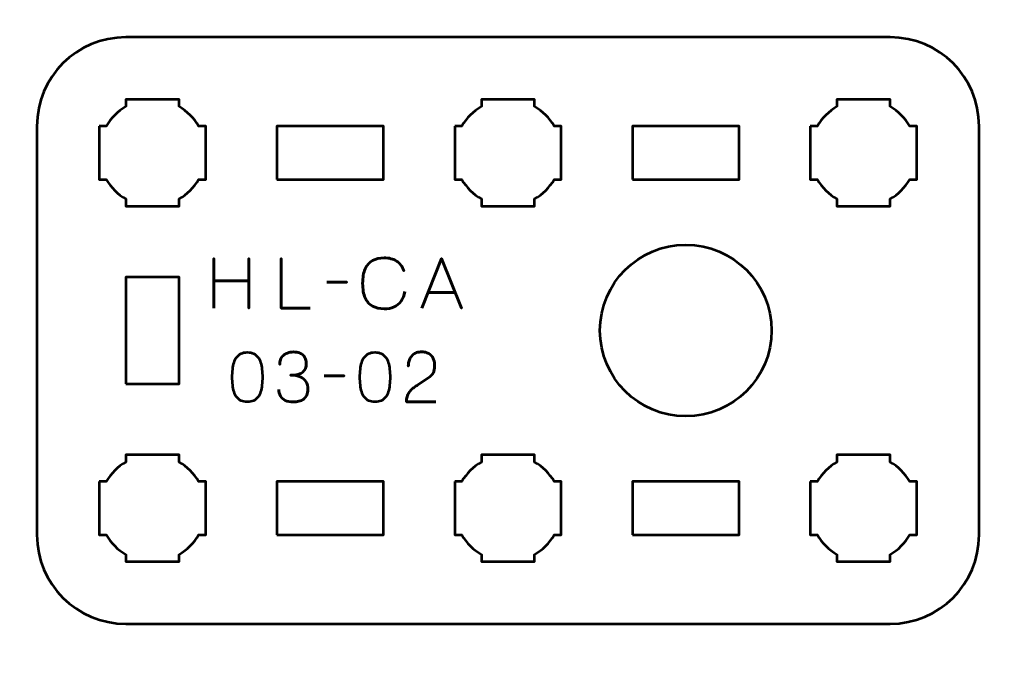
# Model space of a CAD drawing. Header units: centimetres. Extents: x -21 to 0, y -29.7 to 0.
# Drawn here: x -16.95 to -11.38, y -21.93 to -18.3 of the extents above; entities that cross this region are included whole.
import ezdxf

# ---------------------------------------------------------------- set-up
doc = ezdxf.new("R2010")
doc.units = ezdxf.units.CM
doc.header["$MEASUREMENT"] = 0
doc.layers.add('Layer 1', color=7, linetype='Continuous')

msp = doc.modelspace()

# ---------------------------------------------------------------- linework, layer by layer
at = {"layer": 'Layer 1', "lineweight": 53}
for points in [[(-15.5, -19.2), (-14.9, -19.2), (-14.9, -18.9), (-15.5, -18.9), (-15.5, -19.2)], [(-13.5, -19.2), (-12.9, -19.2), (-12.9, -18.9), (-13.5, -18.9), (-13.5, -19.2)], [(-16.35, -20.35), (-16.05, -20.35), (-16.05, -19.75), (-16.35, -19.75), (-16.35, -20.35)], [(-15.5, -21.2), (-14.9, -21.2), (-14.9, -20.9), (-15.5, -20.9), (-15.5, -21.2)], [(-13.5, -21.2), (-12.9, -21.2), (-12.9, -20.9), (-13.5, -20.9), (-13.5, -21.2)]]:
    msp.add_lwpolyline(points, close=True, dxfattribs=at)
msp.add_ellipse((-13.2, -20.05), major_axis=(0, 0.4825), ratio=1, dxfattribs=at)
at = {"layer": 'Layer 1', "color": 1, "lineweight": 53}
msp.add_open_spline([(-21.00003, -29.19995), (-21.00003, -29.19995), (-21.00003, -5.29992), (-21.00003, -5.29992), (-21.00003, -5.29992), (-21.00003, -5.21709), (-20.93286, -5.14992), (-20.85003, -5.14992), (-20.85003, -5.14992), (-20.7672, -5.14992), (-20.70003, -5.08275), (-20.70003, -4.99992), (-20.70003, -4.99992), (-20.70003, -4.91709), (-20.7672, -4.84992), (-20.85003, -4.84992), (-20.85003, -4.84992), (-20.93286, -4.84992), (-21.00003, -4.78275), (-21.00003, -4.69992), (-21.00003, -4.69992), (-21.00003, -4.61709), (-20.93286, -4.54992), (-20.85003, -4.54992), (-20.85003, -4.54992), (-20.7672, -4.54992), (-20.70003, -4.48275), (-20.70003, -4.39992), (-20.70003, -4.39992), (-20.70003, -4.31709), (-20.7672, -4.24992), (-20.85003, -4.24992), (-20.85003, -4.24992), (-20.93286, -4.24992), (-21.00003, -4.18275), (-21.00003, -4.09992), (-21.00003, -4.09992), (-21.00003, -4.01709), (-20.93286, -3.94992), (-20.85003, -3.94992), (-20.85003, -3.94992), (-20.7672, -3.94992), (-20.70003, -3.88275), (-20.70003, -3.79992), (-20.70003, -3.79992), (-20.70003, -3.71709), (-20.7672, -3.64992), (-20.85003, -3.64992), (-20.85003, -3.64992), (-20.93286, -3.64992), (-21.00003, -3.58275), (-21.00003, -3.49992), (-21.00003, -3.49992), (-21.00003, -3.41709), (-20.93286, -3.34992), (-20.85003, -3.34992), (-20.85003, -3.34992), (-20.7672, -3.34992), (-20.70003, -3.28275), (-20.70003, -3.19992), (-20.70003, -3.19992), (-20.70003, -3.11709), (-20.7672, -3.04992), (-20.85003, -3.04992), (-20.85003, -3.04992), (-20.93286, -3.04992), (-21.00003, -2.98275), (-21.00003, -2.89992), (-21.00003, -2.89992), (-21.00003, -2.81709), (-20.93286, -2.74992), (-20.85003, -2.74992), (-20.85003, -2.74992), (-20.7672, -2.74992), (-20.70003, -2.68275), (-20.70003, -2.59992), (-20.70003, -2.59992), (-20.70003, -2.51709), (-20.7672, -2.44992), (-20.85003, -2.44992), (-20.85003, -2.44992), (-20.93286, -2.44992), (-21.00003, -2.38275), (-21.00003, -2.29992), (-21.00003, -2.29992), (-21.00003, -2.21709), (-20.93286, -2.14992), (-20.85003, -2.14992), (-20.85003, -2.14992), (-20.7672, -2.14992), (-20.70003, -2.08275), (-20.70003, -1.99992), (-20.70003, -1.99992), (-20.70003, -1.91709), (-20.7672, -1.84992), (-20.85003, -1.84992), (-20.85003, -1.84992), (-20.93286, -1.84992), (-21.00003, -1.78275), (-21.00003, -1.69992), (-21.00003, -1.69992), (-21.00003, -1.61709), (-20.93286, -1.54992), (-20.85003, -1.54992), (-20.85003, -1.54992), (-20.7672, -1.54992), (-20.70003, -1.48275), (-20.70003, -1.39992), (-20.70003, -1.39992), (-20.70003, -1.31709), (-20.7672, -1.24992), (-20.85003, -1.24992), (-20.85003, -1.24992), (-20.93286, -1.24992), (-21.00003, -1.18275), (-21.00003, -1.09992), (-21.00003, -1.09992), (-21.00003, -1.09992), (-21.00003, -0.49992), (-21.00003, -0.49992), (-21.00003, -0.49992), (-21.00003, -0.22295), (-20.77694, 0.00004), (-20.49994, 0.00004), (-20.49994, 0.00004), (-20.49994, 0.00004), (-0.50008, 0.00004), (-0.50008, 0.00004), (-0.50008, 0.00004), (-0.22294, 0.00004), (0.00002, -0.22295), (0.00002, -0.49992), (0.00002, -0.49992), (0.00002, -0.49992), (0.00002, -29.19995), (0.00002, -29.19995), (0.00002, -29.19995), (0.00002, -29.47695), (-0.22294, -29.70004), (-0.50008, -29.70004), (-0.50008, -29.70004), (-0.50008, -29.70004), (-20.49994, -29.70004), (-20.49994, -29.70004), (-20.49994, -29.70004), (-20.77694, -29.70004), (-21.00003, -29.47695), (-21.00003, -29.19995)], degree=3, knots=[0, 0, 0, 0, 0.027027, 0.027027, 0.027027, 0.027027, 0.0540541, 0.0540541, 0.0540541, 0.0540541, 0.0810811, 0.0810811, 0.0810811, 0.0810811, 0.1081081, 0.1081081, 0.1081081, 0.1081081, 0.1351351, 0.1351351, 0.1351351, 0.1351351, 0.1621622, 0.1621622, 0.1621622, 0.1621622, 0.1891892, 0.1891892, 0.1891892, 0.1891892, 0.2162162, 0.2162162, 0.2162162, 0.2162162, 0.2432432, 0.2432432, 0.2432432, 0.2432432, 0.2702703, 0.2702703, 0.2702703, 0.2702703, 0.2972973, 0.2972973, 0.2972973, 0.2972973, 0.3243243, 0.3243243, 0.3243243, 0.3243243, 0.3513514, 0.3513514, 0.3513514, 0.3513514, 0.3783784, 0.3783784, 0.3783784, 0.3783784, 0.4054054, 0.4054054, 0.4054054, 0.4054054, 0.4324324, 0.4324324, 0.4324324, 0.4324324, 0.4594595, 0.4594595, 0.4594595, 0.4594595, 0.4864865, 0.4864865, 0.4864865, 0.4864865, 0.5135135, 0.5135135, 0.5135135, 0.5135135, 0.5405405, 0.5405405, 0.5405405, 0.5405405, 0.5675676, 0.5675676, 0.5675676, 0.5675676, 0.5945946, 0.5945946, 0.5945946, 0.5945946, 0.6216216, 0.6216216, 0.6216216, 0.6216216, 0.6486486, 0.6486486, 0.6486486, 0.6486486, 0.6756757, 0.6756757, 0.6756757, 0.6756757, 0.7027027, 0.7027027, 0.7027027, 0.7027027, 0.7297297, 0.7297297, 0.7297297, 0.7297297, 0.7567568, 0.7567568, 0.7567568, 0.7567568, 0.7837838, 0.7837838, 0.7837838, 0.7837838, 0.8108108, 0.8108108, 0.8108108, 0.8108108, 0.8378378, 0.8378378, 0.8378378, 0.8378378, 0.8648649, 0.8648649, 0.8648649, 0.8648649, 0.8918919, 0.8918919, 0.8918919, 0.8918919, 0.9189189, 0.9189189, 0.9189189, 0.9189189, 0.9459459, 0.9459459, 0.9459459, 0.9459459, 0.972973, 0.972973, 0.972973, 0.972973, 1, 1, 1, 1], dxfattribs=at)
at = {"layer": 'Layer 1', "color": 3, "lineweight": 53}
msp.add_open_spline([(-16.85, -21.2), (-16.85, -21.2), (-16.85, -18.9), (-16.85, -18.9), (-16.85, -18.9), (-16.85, -18.62391), (-16.62609, -18.4), (-16.35, -18.4), (-16.35, -18.4), (-16.35, -18.4), (-12.05, -18.4), (-12.05, -18.4), (-12.05, -18.4), (-11.77391, -18.4), (-11.55, -18.62391), (-11.55, -18.9), (-11.55, -18.9), (-11.55, -18.9), (-11.55, -21.2), (-11.55, -21.2), (-11.55, -21.2), (-11.55, -21.47609), (-11.77391, -21.7), (-12.05, -21.7), (-12.05, -21.7), (-12.05, -21.7), (-16.35, -21.7), (-16.35, -21.7), (-16.35, -21.7), (-16.62609, -21.7), (-16.85, -21.47609), (-16.85, -21.2)], degree=3, knots=[0, 0, 0, 0, 0.125, 0.125, 0.125, 0.125, 0.25, 0.25, 0.25, 0.25, 0.375, 0.375, 0.375, 0.375, 0.5, 0.5, 0.5, 0.5, 0.625, 0.625, 0.625, 0.625, 0.75, 0.75, 0.75, 0.75, 0.875, 0.875, 0.875, 0.875, 1, 1, 1, 1], dxfattribs=at)
at = {"layer": 'Layer 1', "lineweight": 53}
for points in [[(-16.5, -18.9), (-16.5, -18.9), (-16.45985, -18.9), (-16.45985, -18.9), (-16.45985, -18.9), (-16.4335, -18.85447), (-16.39553, -18.8165), (-16.35, -18.79015), (-16.35, -18.79015), (-16.35, -18.79015), (-16.35, -18.75), (-16.35, -18.75), (-16.35, -18.75), (-16.35, -18.75), (-16.2, -18.75), (-16.2, -18.75), (-16.2, -18.75), (-16.2, -18.75), (-16.05, -18.75), (-16.05, -18.75), (-16.05, -18.75), (-16.05, -18.75), (-16.05, -18.79015), (-16.05, -18.79015), (-16.05, -18.79015), (-16.00447, -18.8165), (-15.9665, -18.85447), (-15.94015, -18.9), (-15.94015, -18.9), (-15.94015, -18.9), (-15.9, -18.9), (-15.9, -18.9), (-15.9, -18.9), (-15.9, -18.9), (-15.9, -19.05), (-15.9, -19.05), (-15.9, -19.05), (-15.9, -19.05), (-15.9, -19.2), (-15.9, -19.2), (-15.9, -19.2), (-15.9, -19.2), (-15.94015, -19.2), (-15.94015, -19.2), (-15.94015, -19.2), (-15.9665, -19.24553), (-16.00447, -19.2835), (-16.05, -19.30985), (-16.05, -19.30985), (-16.05, -19.30985), (-16.05, -19.35), (-16.05, -19.35), (-16.05, -19.35), (-16.05, -19.35), (-16.2, -19.35), (-16.2, -19.35), (-16.2, -19.35), (-16.2, -19.35), (-16.35, -19.35), (-16.35, -19.35), (-16.35, -19.35), (-16.35, -19.35), (-16.35, -19.30985), (-16.35, -19.30985), (-16.35, -19.30985), (-16.39553, -19.2835), (-16.4335, -19.24553), (-16.45985, -19.2), (-16.45985, -19.2), (-16.45985, -19.2), (-16.5, -19.2), (-16.5, -19.2), (-16.5, -19.2), (-16.5, -19.2), (-16.5, -19.05), (-16.5, -19.05), (-16.5, -19.05), (-16.5, -19.05), (-16.5, -18.9), (-16.5, -18.9)], [(-14.5, -18.9), (-14.5, -18.9), (-14.45985, -18.9), (-14.45985, -18.9), (-14.45985, -18.9), (-14.4335, -18.85447), (-14.39553, -18.8165), (-14.35, -18.79015), (-14.35, -18.79015), (-14.35, -18.79015), (-14.35, -18.75), (-14.35, -18.75), (-14.35, -18.75), (-14.35, -18.75), (-14.2, -18.75), (-14.2, -18.75), (-14.2, -18.75), (-14.2, -18.75), (-14.05, -18.75), (-14.05, -18.75), (-14.05, -18.75), (-14.05, -18.75), (-14.05, -18.79015), (-14.05, -18.79015), (-14.05, -18.79015), (-14.00447, -18.8165), (-13.9665, -18.85447), (-13.94015, -18.9), (-13.94015, -18.9), (-13.94015, -18.9), (-13.9, -18.9), (-13.9, -18.9), (-13.9, -18.9), (-13.9, -18.9), (-13.9, -19.05), (-13.9, -19.05), (-13.9, -19.05), (-13.9, -19.05), (-13.9, -19.2), (-13.9, -19.2), (-13.9, -19.2), (-13.9, -19.2), (-13.94015, -19.2), (-13.94015, -19.2), (-13.94015, -19.2), (-13.9665, -19.24553), (-14.00447, -19.2835), (-14.05, -19.30985), (-14.05, -19.30985), (-14.05, -19.30985), (-14.05, -19.35), (-14.05, -19.35), (-14.05, -19.35), (-14.05, -19.35), (-14.2, -19.35), (-14.2, -19.35), (-14.2, -19.35), (-14.2, -19.35), (-14.35, -19.35), (-14.35, -19.35), (-14.35, -19.35), (-14.35, -19.35), (-14.35, -19.30985), (-14.35, -19.30985), (-14.35, -19.30985), (-14.39553, -19.2835), (-14.4335, -19.24553), (-14.45985, -19.2), (-14.45985, -19.2), (-14.45985, -19.2), (-14.5, -19.2), (-14.5, -19.2), (-14.5, -19.2), (-14.5, -19.2), (-14.5, -19.05), (-14.5, -19.05), (-14.5, -19.05), (-14.5, -19.05), (-14.5, -18.9), (-14.5, -18.9)], [(-12.5, -18.9), (-12.5, -18.9), (-12.45985, -18.9), (-12.45985, -18.9), (-12.45985, -18.9), (-12.4335, -18.85447), (-12.39553, -18.8165), (-12.35, -18.79015), (-12.35, -18.79015), (-12.35, -18.79015), (-12.35, -18.75), (-12.35, -18.75), (-12.35, -18.75), (-12.35, -18.75), (-12.2, -18.75), (-12.2, -18.75), (-12.2, -18.75), (-12.2, -18.75), (-12.05, -18.75), (-12.05, -18.75), (-12.05, -18.75), (-12.05, -18.75), (-12.05, -18.79015), (-12.05, -18.79015), (-12.05, -18.79015), (-12.00447, -18.8165), (-11.9665, -18.85447), (-11.94015, -18.9), (-11.94015, -18.9), (-11.94015, -18.9), (-11.9, -18.9), (-11.9, -18.9), (-11.9, -18.9), (-11.9, -18.9), (-11.9, -19.05), (-11.9, -19.05), (-11.9, -19.05), (-11.9, -19.05), (-11.9, -19.2), (-11.9, -19.2), (-11.9, -19.2), (-11.9, -19.2), (-11.94015, -19.2), (-11.94015, -19.2), (-11.94015, -19.2), (-11.9665, -19.24553), (-12.00447, -19.2835), (-12.05, -19.30985), (-12.05, -19.30985), (-12.05, -19.30985), (-12.05, -19.35), (-12.05, -19.35), (-12.05, -19.35), (-12.05, -19.35), (-12.2, -19.35), (-12.2, -19.35), (-12.2, -19.35), (-12.2, -19.35), (-12.35, -19.35), (-12.35, -19.35), (-12.35, -19.35), (-12.35, -19.35), (-12.35, -19.30985), (-12.35, -19.30985), (-12.35, -19.30985), (-12.39553, -19.2835), (-12.4335, -19.24553), (-12.45985, -19.2), (-12.45985, -19.2), (-12.45985, -19.2), (-12.5, -19.2), (-12.5, -19.2), (-12.5, -19.2), (-12.5, -19.2), (-12.5, -19.05), (-12.5, -19.05), (-12.5, -19.05), (-12.5, -19.05), (-12.5, -18.9), (-12.5, -18.9)], [(-16.5, -20.9), (-16.5, -20.9), (-16.45985, -20.9), (-16.45985, -20.9), (-16.45985, -20.9), (-16.4335, -20.85447), (-16.39553, -20.8165), (-16.35, -20.79015), (-16.35, -20.79015), (-16.35, -20.79015), (-16.35, -20.75), (-16.35, -20.75), (-16.35, -20.75), (-16.35, -20.75), (-16.2, -20.75), (-16.2, -20.75), (-16.2, -20.75), (-16.2, -20.75), (-16.05, -20.75), (-16.05, -20.75), (-16.05, -20.75), (-16.05, -20.75), (-16.05, -20.79015), (-16.05, -20.79015), (-16.05, -20.79015), (-16.00447, -20.8165), (-15.9665, -20.85447), (-15.94015, -20.9), (-15.94015, -20.9), (-15.94015, -20.9), (-15.9, -20.9), (-15.9, -20.9), (-15.9, -20.9), (-15.9, -20.9), (-15.9, -21.05), (-15.9, -21.05), (-15.9, -21.05), (-15.9, -21.05), (-15.9, -21.2), (-15.9, -21.2), (-15.9, -21.2), (-15.9, -21.2), (-15.94015, -21.2), (-15.94015, -21.2), (-15.94015, -21.2), (-15.9665, -21.24553), (-16.00447, -21.2835), (-16.05, -21.30985), (-16.05, -21.30985), (-16.05, -21.30985), (-16.05, -21.35), (-16.05, -21.35), (-16.05, -21.35), (-16.05, -21.35), (-16.2, -21.35), (-16.2, -21.35), (-16.2, -21.35), (-16.2, -21.35), (-16.35, -21.35), (-16.35, -21.35), (-16.35, -21.35), (-16.35, -21.35), (-16.35, -21.30985), (-16.35, -21.30985), (-16.35, -21.30985), (-16.39553, -21.2835), (-16.4335, -21.24553), (-16.45985, -21.2), (-16.45985, -21.2), (-16.45985, -21.2), (-16.5, -21.2), (-16.5, -21.2), (-16.5, -21.2), (-16.5, -21.2), (-16.5, -21.05), (-16.5, -21.05), (-16.5, -21.05), (-16.5, -21.05), (-16.5, -20.9), (-16.5, -20.9)], [(-14.5, -20.9), (-14.5, -20.9), (-14.45985, -20.9), (-14.45985, -20.9), (-14.45985, -20.9), (-14.4335, -20.85447), (-14.39553, -20.8165), (-14.35, -20.79015), (-14.35, -20.79015), (-14.35, -20.79015), (-14.35, -20.75), (-14.35, -20.75), (-14.35, -20.75), (-14.35, -20.75), (-14.2, -20.75), (-14.2, -20.75), (-14.2, -20.75), (-14.2, -20.75), (-14.05, -20.75), (-14.05, -20.75), (-14.05, -20.75), (-14.05, -20.75), (-14.05, -20.79015), (-14.05, -20.79015), (-14.05, -20.79015), (-14.00447, -20.8165), (-13.9665, -20.85447), (-13.94015, -20.9), (-13.94015, -20.9), (-13.94015, -20.9), (-13.9, -20.9), (-13.9, -20.9), (-13.9, -20.9), (-13.9, -20.9), (-13.9, -21.05), (-13.9, -21.05), (-13.9, -21.05), (-13.9, -21.05), (-13.9, -21.2), (-13.9, -21.2), (-13.9, -21.2), (-13.9, -21.2), (-13.94015, -21.2), (-13.94015, -21.2), (-13.94015, -21.2), (-13.9665, -21.24553), (-14.00447, -21.2835), (-14.05, -21.30985), (-14.05, -21.30985), (-14.05, -21.30985), (-14.05, -21.35), (-14.05, -21.35), (-14.05, -21.35), (-14.05, -21.35), (-14.2, -21.35), (-14.2, -21.35), (-14.2, -21.35), (-14.2, -21.35), (-14.35, -21.35), (-14.35, -21.35), (-14.35, -21.35), (-14.35, -21.35), (-14.35, -21.30985), (-14.35, -21.30985), (-14.35, -21.30985), (-14.39553, -21.2835), (-14.4335, -21.24553), (-14.45985, -21.2), (-14.45985, -21.2), (-14.45985, -21.2), (-14.5, -21.2), (-14.5, -21.2), (-14.5, -21.2), (-14.5, -21.2), (-14.5, -21.05), (-14.5, -21.05), (-14.5, -21.05), (-14.5, -21.05), (-14.5, -20.9), (-14.5, -20.9)], [(-12.5, -20.9), (-12.5, -20.9), (-12.45985, -20.9), (-12.45985, -20.9), (-12.45985, -20.9), (-12.4335, -20.85447), (-12.39553, -20.8165), (-12.35, -20.79015), (-12.35, -20.79015), (-12.35, -20.79015), (-12.35, -20.75), (-12.35, -20.75), (-12.35, -20.75), (-12.35, -20.75), (-12.2, -20.75), (-12.2, -20.75), (-12.2, -20.75), (-12.2, -20.75), (-12.05, -20.75), (-12.05, -20.75), (-12.05, -20.75), (-12.05, -20.75), (-12.05, -20.79015), (-12.05, -20.79015), (-12.05, -20.79015), (-12.00447, -20.8165), (-11.9665, -20.85447), (-11.94015, -20.9), (-11.94015, -20.9), (-11.94015, -20.9), (-11.9, -20.9), (-11.9, -20.9), (-11.9, -20.9), (-11.9, -20.9), (-11.9, -21.05), (-11.9, -21.05), (-11.9, -21.05), (-11.9, -21.05), (-11.9, -21.2), (-11.9, -21.2), (-11.9, -21.2), (-11.9, -21.2), (-11.94015, -21.2), (-11.94015, -21.2), (-11.94015, -21.2), (-11.9665, -21.24553), (-12.00447, -21.2835), (-12.05, -21.30985), (-12.05, -21.30985), (-12.05, -21.30985), (-12.05, -21.35), (-12.05, -21.35), (-12.05, -21.35), (-12.05, -21.35), (-12.2, -21.35), (-12.2, -21.35), (-12.2, -21.35), (-12.2, -21.35), (-12.35, -21.35), (-12.35, -21.35), (-12.35, -21.35), (-12.35, -21.35), (-12.35, -21.30985), (-12.35, -21.30985), (-12.35, -21.30985), (-12.39553, -21.2835), (-12.4335, -21.24553), (-12.45985, -21.2), (-12.45985, -21.2), (-12.45985, -21.2), (-12.5, -21.2), (-12.5, -21.2), (-12.5, -21.2), (-12.5, -21.2), (-12.5, -21.05), (-12.5, -21.05), (-12.5, -21.05), (-12.5, -21.05), (-12.5, -20.9), (-12.5, -20.9)]]:
    msp.add_open_spline(points, degree=3, knots=[0, 0, 0, 0, 0.05, 0.05, 0.05, 0.05, 0.1, 0.1, 0.1, 0.1, 0.15, 0.15, 0.15, 0.15, 0.2, 0.2, 0.2, 0.2, 0.25, 0.25, 0.25, 0.25, 0.3, 0.3, 0.3, 0.3, 0.35, 0.35, 0.35, 0.35, 0.4, 0.4, 0.4, 0.4, 0.45, 0.45, 0.45, 0.45, 0.5, 0.5, 0.5, 0.5, 0.55, 0.55, 0.55, 0.55, 0.6, 0.6, 0.6, 0.6, 0.65, 0.65, 0.65, 0.65, 0.7, 0.7, 0.7, 0.7, 0.75, 0.75, 0.75, 0.75, 0.8, 0.8, 0.8, 0.8, 0.85, 0.85, 0.85, 0.85, 0.9, 0.9, 0.9, 0.9, 0.95, 0.95, 0.95, 0.95, 1, 1, 1, 1], dxfattribs=at)
at = {"layer": 'Layer 1', "color": 5, "lineweight": 53}
for points, knots in [([(-15.85505, -19.92462), (-15.85505, -19.92462), (-15.85505, -19.76978), (-15.85505, -19.76978), (-15.85505, -19.76978), (-15.85505, -19.76978), (-15.65753, -19.76978), (-15.65753, -19.76978), (-15.65753, -19.76978), (-15.65753, -19.76978), (-15.65753, -19.92462), (-15.65753, -19.92462), (-15.65753, -19.92462), (-15.65753, -19.92462), (-15.65753, -19.64522), (-15.65753, -19.64522), (-15.65753, -19.64522), (-15.65753, -19.64522), (-15.65753, -19.76978), (-15.65753, -19.76978), (-15.65753, -19.76978), (-15.65753, -19.76978), (-15.85505, -19.76978), (-15.85505, -19.76978), (-15.85505, -19.76978), (-15.85505, -19.76978), (-15.85505, -19.64522), (-15.85505, -19.64522), (-15.85505, -19.64522), (-15.85505, -19.64522), (-15.85505, -19.92462), (-15.85505, -19.92462)], [0, 0, 0, 0, 0.125, 0.125, 0.125, 0.125, 0.25, 0.25, 0.25, 0.25, 0.375, 0.375, 0.375, 0.375, 0.5, 0.5, 0.5, 0.5, 0.625, 0.625, 0.625, 0.625, 0.75, 0.75, 0.75, 0.75, 0.875, 0.875, 0.875, 0.875, 1, 1, 1, 1]), ([(-15.31293, -19.92462), (-15.31293, -19.92462), (-15.4763, -19.92462), (-15.4763, -19.92462), (-15.4763, -19.92462), (-15.4763, -19.92462), (-15.4763, -19.64483), (-15.4763, -19.64483), (-15.4763, -19.64483), (-15.4763, -19.64483), (-15.4763, -19.92462), (-15.4763, -19.92462), (-15.4763, -19.92462), (-15.4763, -19.92462), (-15.31293, -19.92462), (-15.31293, -19.92462)], [0, 0, 0, 0, 0.25, 0.25, 0.25, 0.25, 0.5, 0.5, 0.5, 0.5, 0.75, 0.75, 0.75, 0.75, 1, 1, 1, 1]), ([(-14.78012, -19.83071), (-14.78426, -19.85289), (-14.7915, -19.8712), (-14.80165, -19.88556), (-14.80165, -19.88556), (-14.81187, -19.89985), (-14.82494, -19.91046), (-14.84085, -19.91738), (-14.84085, -19.91738), (-14.85669, -19.9243), (-14.87532, -19.92779), (-14.89653, -19.92772), (-14.89653, -19.92772), (-14.92234, -19.92779), (-14.94427, -19.92281), (-14.96225, -19.91265), (-14.96225, -19.91265), (-14.98023, -19.90257), (-14.99394, -19.88698), (-15.00338, -19.86583), (-15.00338, -19.86583), (-15.01282, -19.84468), (-15.01754, -19.81758), (-15.01761, -19.78453), (-15.01761, -19.78453), (-15.01754, -19.75161), (-15.01282, -19.72458), (-15.00338, -19.70343), (-15.00338, -19.70343), (-14.99394, -19.68228), (-14.98023, -19.66662), (-14.96225, -19.65647), (-14.96225, -19.65647), (-14.94427, -19.64632), (-14.92234, -19.64127), (-14.89653, -19.64134), (-14.89653, -19.64134), (-14.86892, -19.64127), (-14.84576, -19.64716), (-14.82714, -19.65899), (-14.82714, -19.65899), (-14.80857, -19.67083), (-14.79493, -19.68913), (-14.78633, -19.7139), (-14.78633, -19.7139), (-14.79493, -19.68913), (-14.80857, -19.67083), (-14.82714, -19.65899), (-14.82714, -19.65899), (-14.84576, -19.64716), (-14.86892, -19.64127), (-14.89653, -19.64134), (-14.89653, -19.64134), (-14.92234, -19.64127), (-14.94427, -19.64632), (-14.96225, -19.65647), (-14.96225, -19.65647), (-14.98023, -19.66662), (-14.99394, -19.68228), (-15.00338, -19.70343), (-15.00338, -19.70343), (-15.01282, -19.72458), (-15.01754, -19.75161), (-15.01761, -19.78453), (-15.01761, -19.78453), (-15.01754, -19.81758), (-15.01282, -19.84468), (-15.00338, -19.86583), (-15.00338, -19.86583), (-14.99394, -19.88698), (-14.98023, -19.90257), (-14.96225, -19.91265), (-14.96225, -19.91265), (-14.94427, -19.92281), (-14.92234, -19.92779), (-14.89653, -19.92772), (-14.89653, -19.92772), (-14.87532, -19.92779), (-14.85669, -19.9243), (-14.84085, -19.91738), (-14.84085, -19.91738), (-14.82494, -19.91046), (-14.81187, -19.89985), (-14.80165, -19.88556), (-14.80165, -19.88556), (-14.7915, -19.8712), (-14.78426, -19.85289), (-14.78012, -19.83071)], [0, 0, 0, 0, 0.0454545, 0.0454545, 0.0454545, 0.0454545, 0.0909091, 0.0909091, 0.0909091, 0.0909091, 0.1363636, 0.1363636, 0.1363636, 0.1363636, 0.1818182, 0.1818182, 0.1818182, 0.1818182, 0.2272727, 0.2272727, 0.2272727, 0.2272727, 0.2727273, 0.2727273, 0.2727273, 0.2727273, 0.3181818, 0.3181818, 0.3181818, 0.3181818, 0.3636364, 0.3636364, 0.3636364, 0.3636364, 0.4090909, 0.4090909, 0.4090909, 0.4090909, 0.4545455, 0.4545455, 0.4545455, 0.4545455, 0.5, 0.5, 0.5, 0.5, 0.5454545, 0.5454545, 0.5454545, 0.5454545, 0.5909091, 0.5909091, 0.5909091, 0.5909091, 0.6363636, 0.6363636, 0.6363636, 0.6363636, 0.6818182, 0.6818182, 0.6818182, 0.6818182, 0.7272727, 0.7272727, 0.7272727, 0.7272727, 0.7727273, 0.7727273, 0.7727273, 0.7727273, 0.8181818, 0.8181818, 0.8181818, 0.8181818, 0.8636364, 0.8636364, 0.8636364, 0.8636364, 0.9090909, 0.9090909, 0.9090909, 0.9090909, 0.9545455, 0.9545455, 0.9545455, 0.9545455, 1, 1, 1, 1]), ([(-14.68465, -19.92462), (-14.68465, -19.92462), (-14.57366, -19.64483), (-14.57366, -19.64483), (-14.57366, -19.64483), (-14.57366, -19.64483), (-14.46229, -19.92462), (-14.46229, -19.92462), (-14.46229, -19.92462), (-14.46229, -19.92462), (-14.57366, -19.64483), (-14.57366, -19.64483), (-14.57366, -19.64483), (-14.57366, -19.64483), (-14.68465, -19.92462), (-14.68465, -19.92462)], [0, 0, 0, 0, 0.25, 0.25, 0.25, 0.25, 0.5, 0.5, 0.5, 0.5, 0.75, 0.75, 0.75, 0.75, 1, 1, 1, 1]), ([(-15.2194, -19.77832), (-15.2194, -19.77832), (-15.10647, -19.77832), (-15.10647, -19.77832), (-15.10647, -19.77832), (-15.10647, -19.77832), (-15.2194, -19.77832), (-15.2194, -19.77832)], [0, 0, 0, 0, 0.5, 0.5, 0.5, 0.5, 1, 1, 1, 1]), ([(-14.64972, -19.83653), (-14.64972, -19.83653), (-14.4976, -19.83653), (-14.4976, -19.83653), (-14.4976, -19.83653), (-14.4976, -19.83653), (-14.64972, -19.83653), (-14.64972, -19.83653)], [0, 0, 0, 0, 0.5, 0.5, 0.5, 0.5, 1, 1, 1, 1]), ([(-15.66644, -20.452), (-15.65286, -20.45194), (-15.64115, -20.44954), (-15.63139, -20.44489), (-15.63139, -20.44489), (-15.62169, -20.44023), (-15.6136, -20.43357), (-15.60713, -20.42509), (-15.60713, -20.42509), (-15.60073, -20.41656), (-15.59569, -20.40647), (-15.59193, -20.39483), (-15.59193, -20.39483), (-15.58825, -20.38318), (-15.5856, -20.37044), (-15.58411, -20.35647), (-15.58411, -20.35647), (-15.58256, -20.3425), (-15.58178, -20.32782), (-15.58185, -20.3123), (-15.58185, -20.3123), (-15.58178, -20.29684), (-15.58256, -20.28216), (-15.58411, -20.26825), (-15.58411, -20.26825), (-15.5856, -20.25435), (-15.58825, -20.24154), (-15.59193, -20.2299), (-15.59193, -20.2299), (-15.59569, -20.21832), (-15.60073, -20.20823), (-15.60713, -20.19963), (-15.60713, -20.19963), (-15.6136, -20.19109), (-15.62169, -20.18443), (-15.63139, -20.17978), (-15.63139, -20.17978), (-15.64115, -20.17505), (-15.65286, -20.17266), (-15.66644, -20.1726), (-15.66644, -20.1726), (-15.68002, -20.17266), (-15.69173, -20.17505), (-15.7015, -20.17978), (-15.7015, -20.17978), (-15.7112, -20.18443), (-15.71928, -20.19109), (-15.72575, -20.19963), (-15.72575, -20.19963), (-15.73215, -20.20823), (-15.7372, -20.21832), (-15.74095, -20.2299), (-15.74095, -20.2299), (-15.74464, -20.24154), (-15.74729, -20.25435), (-15.74878, -20.26825), (-15.74878, -20.26825), (-15.75033, -20.28216), (-15.7511, -20.29684), (-15.75104, -20.3123), (-15.75104, -20.3123), (-15.7511, -20.32782), (-15.75033, -20.3425), (-15.74878, -20.35647), (-15.74878, -20.35647), (-15.74729, -20.37044), (-15.74464, -20.38318), (-15.74095, -20.39483), (-15.74095, -20.39483), (-15.7372, -20.40647), (-15.73215, -20.41656), (-15.72575, -20.42509), (-15.72575, -20.42509), (-15.71928, -20.43357), (-15.7112, -20.44023), (-15.7015, -20.44489), (-15.7015, -20.44489), (-15.69173, -20.44954), (-15.68002, -20.45194), (-15.66644, -20.452)], [0, 0, 0, 0, 0.05, 0.05, 0.05, 0.05, 0.1, 0.1, 0.1, 0.1, 0.15, 0.15, 0.15, 0.15, 0.2, 0.2, 0.2, 0.2, 0.25, 0.25, 0.25, 0.25, 0.3, 0.3, 0.3, 0.3, 0.35, 0.35, 0.35, 0.35, 0.4, 0.4, 0.4, 0.4, 0.45, 0.45, 0.45, 0.45, 0.5, 0.5, 0.5, 0.5, 0.55, 0.55, 0.55, 0.55, 0.6, 0.6, 0.6, 0.6, 0.65, 0.65, 0.65, 0.65, 0.7, 0.7, 0.7, 0.7, 0.75, 0.75, 0.75, 0.75, 0.8, 0.8, 0.8, 0.8, 0.85, 0.85, 0.85, 0.85, 0.9, 0.9, 0.9, 0.9, 0.95, 0.95, 0.95, 0.95, 1, 1, 1, 1]), ([(-15.66644, -20.452), (-15.65286, -20.45194), (-15.64115, -20.44954), (-15.63139, -20.44489), (-15.63139, -20.44489), (-15.62169, -20.44023), (-15.6136, -20.43357), (-15.60713, -20.42509), (-15.60713, -20.42509), (-15.60073, -20.41656), (-15.59569, -20.40647), (-15.59193, -20.39483), (-15.59193, -20.39483), (-15.58825, -20.38318), (-15.5856, -20.37044), (-15.58411, -20.35647), (-15.58411, -20.35647), (-15.58256, -20.3425), (-15.58178, -20.32782), (-15.58185, -20.3123), (-15.58185, -20.3123), (-15.58178, -20.29684), (-15.58256, -20.28216), (-15.58411, -20.26825), (-15.58411, -20.26825), (-15.5856, -20.25435), (-15.58825, -20.24154), (-15.59193, -20.2299), (-15.59193, -20.2299), (-15.59569, -20.21832), (-15.60073, -20.20823), (-15.60713, -20.19963), (-15.60713, -20.19963), (-15.6136, -20.19109), (-15.62169, -20.18443), (-15.63139, -20.17978), (-15.63139, -20.17978), (-15.64115, -20.17505), (-15.65286, -20.17266), (-15.66644, -20.1726), (-15.66644, -20.1726), (-15.68002, -20.17266), (-15.69173, -20.17505), (-15.7015, -20.17978), (-15.7015, -20.17978), (-15.7112, -20.18443), (-15.71928, -20.19109), (-15.72575, -20.19963), (-15.72575, -20.19963), (-15.73215, -20.20823), (-15.7372, -20.21832), (-15.74095, -20.2299), (-15.74095, -20.2299), (-15.74464, -20.24154), (-15.74729, -20.25435), (-15.74878, -20.26825), (-15.74878, -20.26825), (-15.75033, -20.28216), (-15.7511, -20.29684), (-15.75104, -20.3123), (-15.75104, -20.3123), (-15.7511, -20.32782), (-15.75033, -20.3425), (-15.74878, -20.35647), (-15.74878, -20.35647), (-15.74729, -20.37044), (-15.74464, -20.38318), (-15.74095, -20.39483), (-15.74095, -20.39483), (-15.7372, -20.40647), (-15.73215, -20.41656), (-15.72575, -20.42509), (-15.72575, -20.42509), (-15.71928, -20.43357), (-15.7112, -20.44023), (-15.7015, -20.44489), (-15.7015, -20.44489), (-15.69173, -20.44954), (-15.68002, -20.45194), (-15.66644, -20.452)], [0, 0, 0, 0, 0.05, 0.05, 0.05, 0.05, 0.1, 0.1, 0.1, 0.1, 0.15, 0.15, 0.15, 0.15, 0.2, 0.2, 0.2, 0.2, 0.25, 0.25, 0.25, 0.25, 0.3, 0.3, 0.3, 0.3, 0.35, 0.35, 0.35, 0.35, 0.4, 0.4, 0.4, 0.4, 0.45, 0.45, 0.45, 0.45, 0.5, 0.5, 0.5, 0.5, 0.55, 0.55, 0.55, 0.55, 0.6, 0.6, 0.6, 0.6, 0.65, 0.65, 0.65, 0.65, 0.7, 0.7, 0.7, 0.7, 0.75, 0.75, 0.75, 0.75, 0.8, 0.8, 0.8, 0.8, 0.85, 0.85, 0.85, 0.85, 0.9, 0.9, 0.9, 0.9, 0.95, 0.95, 0.95, 0.95, 1, 1, 1, 1]), ([(-15.48988, -20.38176), (-15.48981, -20.39573), (-15.48658, -20.40789), (-15.48018, -20.41843), (-15.48018, -20.41843), (-15.47378, -20.42891), (-15.46466, -20.43712), (-15.45276, -20.44301), (-15.45276, -20.44301), (-15.44085, -20.4489), (-15.42656, -20.45187), (-15.40994, -20.452), (-15.40994, -20.452), (-15.39746, -20.452), (-15.38614, -20.45071), (-15.37585, -20.44799), (-15.37585, -20.44799), (-15.36564, -20.44527), (-15.35684, -20.44107), (-15.3494, -20.43531), (-15.3494, -20.43531), (-15.34196, -20.42956), (-15.33627, -20.42212), (-15.3322, -20.41306), (-15.3322, -20.41306), (-15.32819, -20.40395), (-15.32618, -20.39301), (-15.32612, -20.38021), (-15.32612, -20.38021), (-15.32605, -20.36313), (-15.32955, -20.34871), (-15.33647, -20.337), (-15.33647, -20.337), (-15.34339, -20.3253), (-15.35412, -20.3165), (-15.36855, -20.31049), (-15.36855, -20.31049), (-15.38297, -20.30447), (-15.40147, -20.30143), (-15.42391, -20.30143), (-15.42391, -20.30143), (-15.40716, -20.3015), (-15.39312, -20.29995), (-15.38168, -20.29678), (-15.38168, -20.29678), (-15.37029, -20.29361), (-15.36117, -20.28914), (-15.35432, -20.28332), (-15.35432, -20.28332), (-15.34746, -20.27757), (-15.34248, -20.27071), (-15.33951, -20.26282), (-15.33951, -20.26282), (-15.33647, -20.25499), (-15.33498, -20.24639), (-15.33504, -20.23701), (-15.33504, -20.23701), (-15.33498, -20.22764), (-15.33627, -20.21897), (-15.33886, -20.21095), (-15.33886, -20.21095), (-15.34138, -20.20293), (-15.34552, -20.19588), (-15.35115, -20.18987), (-15.35115, -20.18987), (-15.35677, -20.18385), (-15.36421, -20.17913), (-15.37333, -20.17577), (-15.37333, -20.17577), (-15.38252, -20.1724), (-15.39371, -20.17072), (-15.40683, -20.17066), (-15.40683, -20.17066), (-15.4199, -20.17072), (-15.43135, -20.17266), (-15.44105, -20.17641), (-15.44105, -20.17641), (-15.45081, -20.18016), (-15.45883, -20.18527), (-15.4653, -20.19181), (-15.4653, -20.19181), (-15.47171, -20.19834), (-15.47649, -20.20578), (-15.47966, -20.21418), (-15.47966, -20.21418), (-15.48289, -20.22259), (-15.48445, -20.23152), (-15.48445, -20.2409), (-15.48445, -20.2409), (-15.48445, -20.23152), (-15.48289, -20.22259), (-15.47966, -20.21418), (-15.47966, -20.21418), (-15.47649, -20.20578), (-15.47171, -20.19834), (-15.4653, -20.19181), (-15.4653, -20.19181), (-15.45883, -20.18527), (-15.45081, -20.18016), (-15.44105, -20.17641), (-15.44105, -20.17641), (-15.43135, -20.17266), (-15.4199, -20.17072), (-15.40683, -20.17066), (-15.40683, -20.17066), (-15.39371, -20.17072), (-15.38252, -20.1724), (-15.37333, -20.17577), (-15.37333, -20.17577), (-15.36421, -20.17913), (-15.35677, -20.18385), (-15.35115, -20.18987), (-15.35115, -20.18987), (-15.34552, -20.19588), (-15.34138, -20.20293), (-15.33886, -20.21095), (-15.33886, -20.21095), (-15.33627, -20.21897), (-15.33498, -20.22764), (-15.33504, -20.23701), (-15.33504, -20.23701), (-15.33498, -20.24639), (-15.33647, -20.25499), (-15.33951, -20.26282), (-15.33951, -20.26282), (-15.34248, -20.27071), (-15.34746, -20.27757), (-15.35432, -20.28332), (-15.35432, -20.28332), (-15.36117, -20.28914), (-15.37029, -20.29361), (-15.38168, -20.29678), (-15.38168, -20.29678), (-15.39312, -20.29995), (-15.40716, -20.3015), (-15.42391, -20.30143), (-15.42391, -20.30143), (-15.40147, -20.30143), (-15.38297, -20.30447), (-15.36855, -20.31049), (-15.36855, -20.31049), (-15.35412, -20.3165), (-15.34339, -20.3253), (-15.33647, -20.337), (-15.33647, -20.337), (-15.32955, -20.34871), (-15.32605, -20.36313), (-15.32612, -20.38021), (-15.32612, -20.38021), (-15.32618, -20.39301), (-15.32819, -20.40395), (-15.3322, -20.41306), (-15.3322, -20.41306), (-15.33627, -20.42212), (-15.34196, -20.42956), (-15.3494, -20.43531), (-15.3494, -20.43531), (-15.35684, -20.44107), (-15.36564, -20.44527), (-15.37585, -20.44799), (-15.37585, -20.44799), (-15.38614, -20.45071), (-15.39746, -20.452), (-15.40994, -20.452), (-15.40994, -20.452), (-15.42656, -20.45187), (-15.44085, -20.4489), (-15.45276, -20.44301), (-15.45276, -20.44301), (-15.46466, -20.43712), (-15.47378, -20.42891), (-15.48018, -20.41843), (-15.48018, -20.41843), (-15.48658, -20.40789), (-15.48981, -20.39573), (-15.48988, -20.38176)], [0, 0, 0, 0, 0.0227273, 0.0227273, 0.0227273, 0.0227273, 0.0454545, 0.0454545, 0.0454545, 0.0454545, 0.0681818, 0.0681818, 0.0681818, 0.0681818, 0.0909091, 0.0909091, 0.0909091, 0.0909091, 0.1136364, 0.1136364, 0.1136364, 0.1136364, 0.1363636, 0.1363636, 0.1363636, 0.1363636, 0.1590909, 0.1590909, 0.1590909, 0.1590909, 0.1818182, 0.1818182, 0.1818182, 0.1818182, 0.2045455, 0.2045455, 0.2045455, 0.2045455, 0.2272727, 0.2272727, 0.2272727, 0.2272727, 0.25, 0.25, 0.25, 0.25, 0.2727273, 0.2727273, 0.2727273, 0.2727273, 0.2954545, 0.2954545, 0.2954545, 0.2954545, 0.3181818, 0.3181818, 0.3181818, 0.3181818, 0.3409091, 0.3409091, 0.3409091, 0.3409091, 0.3636364, 0.3636364, 0.3636364, 0.3636364, 0.3863636, 0.3863636, 0.3863636, 0.3863636, 0.4090909, 0.4090909, 0.4090909, 0.4090909, 0.4318182, 0.4318182, 0.4318182, 0.4318182, 0.4545455, 0.4545455, 0.4545455, 0.4545455, 0.4772727, 0.4772727, 0.4772727, 0.4772727, 0.5, 0.5, 0.5, 0.5, 0.5227273, 0.5227273, 0.5227273, 0.5227273, 0.5454545, 0.5454545, 0.5454545, 0.5454545, 0.5681818, 0.5681818, 0.5681818, 0.5681818, 0.5909091, 0.5909091, 0.5909091, 0.5909091, 0.6136364, 0.6136364, 0.6136364, 0.6136364, 0.6363636, 0.6363636, 0.6363636, 0.6363636, 0.6590909, 0.6590909, 0.6590909, 0.6590909, 0.6818182, 0.6818182, 0.6818182, 0.6818182, 0.7045455, 0.7045455, 0.7045455, 0.7045455, 0.7272727, 0.7272727, 0.7272727, 0.7272727, 0.75, 0.75, 0.75, 0.75, 0.7727273, 0.7727273, 0.7727273, 0.7727273, 0.7954545, 0.7954545, 0.7954545, 0.7954545, 0.8181818, 0.8181818, 0.8181818, 0.8181818, 0.8409091, 0.8409091, 0.8409091, 0.8409091, 0.8636364, 0.8636364, 0.8636364, 0.8636364, 0.8863636, 0.8863636, 0.8863636, 0.8863636, 0.9090909, 0.9090909, 0.9090909, 0.9090909, 0.9318182, 0.9318182, 0.9318182, 0.9318182, 0.9545455, 0.9545455, 0.9545455, 0.9545455, 0.9772727, 0.9772727, 0.9772727, 0.9772727, 1, 1, 1, 1]), ([(-14.94815, -20.452), (-14.93457, -20.45194), (-14.92286, -20.44954), (-14.9131, -20.44489), (-14.9131, -20.44489), (-14.9034, -20.44023), (-14.89531, -20.43357), (-14.88884, -20.42509), (-14.88884, -20.42509), (-14.88244, -20.41656), (-14.8774, -20.40647), (-14.87364, -20.39483), (-14.87364, -20.39483), (-14.86996, -20.38318), (-14.86731, -20.37044), (-14.86582, -20.35647), (-14.86582, -20.35647), (-14.86427, -20.3425), (-14.86349, -20.32782), (-14.86356, -20.3123), (-14.86356, -20.3123), (-14.86349, -20.29684), (-14.86427, -20.28216), (-14.86582, -20.26825), (-14.86582, -20.26825), (-14.86731, -20.25435), (-14.86996, -20.24154), (-14.87364, -20.2299), (-14.87364, -20.2299), (-14.8774, -20.21832), (-14.88244, -20.20823), (-14.88884, -20.19963), (-14.88884, -20.19963), (-14.89531, -20.19109), (-14.9034, -20.18443), (-14.9131, -20.17978), (-14.9131, -20.17978), (-14.92286, -20.17505), (-14.93457, -20.17266), (-14.94815, -20.1726), (-14.94815, -20.1726), (-14.96173, -20.17266), (-14.97344, -20.17505), (-14.98321, -20.17978), (-14.98321, -20.17978), (-14.99291, -20.18443), (-15.00099, -20.19109), (-15.00746, -20.19963), (-15.00746, -20.19963), (-15.01386, -20.20823), (-15.01891, -20.21832), (-15.02266, -20.2299), (-15.02266, -20.2299), (-15.02635, -20.24154), (-15.029, -20.25435), (-15.03049, -20.26825), (-15.03049, -20.26825), (-15.03204, -20.28216), (-15.03281, -20.29684), (-15.03275, -20.3123), (-15.03275, -20.3123), (-15.03281, -20.32782), (-15.03204, -20.3425), (-15.03049, -20.35647), (-15.03049, -20.35647), (-15.029, -20.37044), (-15.02635, -20.38318), (-15.02266, -20.39483), (-15.02266, -20.39483), (-15.01891, -20.40647), (-15.01386, -20.41656), (-15.00746, -20.42509), (-15.00746, -20.42509), (-15.00099, -20.43357), (-14.99291, -20.44023), (-14.98321, -20.44489), (-14.98321, -20.44489), (-14.97344, -20.44954), (-14.96173, -20.45194), (-14.94815, -20.452)], [0, 0, 0, 0, 0.05, 0.05, 0.05, 0.05, 0.1, 0.1, 0.1, 0.1, 0.15, 0.15, 0.15, 0.15, 0.2, 0.2, 0.2, 0.2, 0.25, 0.25, 0.25, 0.25, 0.3, 0.3, 0.3, 0.3, 0.35, 0.35, 0.35, 0.35, 0.4, 0.4, 0.4, 0.4, 0.45, 0.45, 0.45, 0.45, 0.5, 0.5, 0.5, 0.5, 0.55, 0.55, 0.55, 0.55, 0.6, 0.6, 0.6, 0.6, 0.65, 0.65, 0.65, 0.65, 0.7, 0.7, 0.7, 0.7, 0.75, 0.75, 0.75, 0.75, 0.8, 0.8, 0.8, 0.8, 0.85, 0.85, 0.85, 0.85, 0.9, 0.9, 0.9, 0.9, 0.95, 0.95, 0.95, 0.95, 1, 1, 1, 1]), ([(-14.94815, -20.452), (-14.93457, -20.45194), (-14.92286, -20.44954), (-14.9131, -20.44489), (-14.9131, -20.44489), (-14.9034, -20.44023), (-14.89531, -20.43357), (-14.88884, -20.42509), (-14.88884, -20.42509), (-14.88244, -20.41656), (-14.8774, -20.40647), (-14.87364, -20.39483), (-14.87364, -20.39483), (-14.86996, -20.38318), (-14.86731, -20.37044), (-14.86582, -20.35647), (-14.86582, -20.35647), (-14.86427, -20.3425), (-14.86349, -20.32782), (-14.86356, -20.3123), (-14.86356, -20.3123), (-14.86349, -20.29684), (-14.86427, -20.28216), (-14.86582, -20.26825), (-14.86582, -20.26825), (-14.86731, -20.25435), (-14.86996, -20.24154), (-14.87364, -20.2299), (-14.87364, -20.2299), (-14.8774, -20.21832), (-14.88244, -20.20823), (-14.88884, -20.19963), (-14.88884, -20.19963), (-14.89531, -20.19109), (-14.9034, -20.18443), (-14.9131, -20.17978), (-14.9131, -20.17978), (-14.92286, -20.17505), (-14.93457, -20.17266), (-14.94815, -20.1726), (-14.94815, -20.1726), (-14.96173, -20.17266), (-14.97344, -20.17505), (-14.98321, -20.17978), (-14.98321, -20.17978), (-14.99291, -20.18443), (-15.00099, -20.19109), (-15.00746, -20.19963), (-15.00746, -20.19963), (-15.01386, -20.20823), (-15.01891, -20.21832), (-15.02266, -20.2299), (-15.02266, -20.2299), (-15.02635, -20.24154), (-15.029, -20.25435), (-15.03049, -20.26825), (-15.03049, -20.26825), (-15.03204, -20.28216), (-15.03281, -20.29684), (-15.03275, -20.3123), (-15.03275, -20.3123), (-15.03281, -20.32782), (-15.03204, -20.3425), (-15.03049, -20.35647), (-15.03049, -20.35647), (-15.029, -20.37044), (-15.02635, -20.38318), (-15.02266, -20.39483), (-15.02266, -20.39483), (-15.01891, -20.40647), (-15.01386, -20.41656), (-15.00746, -20.42509), (-15.00746, -20.42509), (-15.00099, -20.43357), (-14.99291, -20.44023), (-14.98321, -20.44489), (-14.98321, -20.44489), (-14.97344, -20.44954), (-14.96173, -20.45194), (-14.94815, -20.452)], [0, 0, 0, 0, 0.05, 0.05, 0.05, 0.05, 0.1, 0.1, 0.1, 0.1, 0.15, 0.15, 0.15, 0.15, 0.2, 0.2, 0.2, 0.2, 0.25, 0.25, 0.25, 0.25, 0.3, 0.3, 0.3, 0.3, 0.35, 0.35, 0.35, 0.35, 0.4, 0.4, 0.4, 0.4, 0.45, 0.45, 0.45, 0.45, 0.5, 0.5, 0.5, 0.5, 0.55, 0.55, 0.55, 0.55, 0.6, 0.6, 0.6, 0.6, 0.65, 0.65, 0.65, 0.65, 0.7, 0.7, 0.7, 0.7, 0.75, 0.75, 0.75, 0.75, 0.8, 0.8, 0.8, 0.8, 0.85, 0.85, 0.85, 0.85, 0.9, 0.9, 0.9, 0.9, 0.95, 0.95, 0.95, 0.95, 1, 1, 1, 1]), ([(-14.60511, -20.452), (-14.60511, -20.452), (-14.77159, -20.452), (-14.77159, -20.452), (-14.77159, -20.452), (-14.77127, -20.44075), (-14.76984, -20.43079), (-14.76745, -20.42225), (-14.76745, -20.42225), (-14.76499, -20.41371), (-14.76169, -20.40621), (-14.75762, -20.39974), (-14.75762, -20.39974), (-14.75348, -20.39327), (-14.74876, -20.38752), (-14.74339, -20.38247), (-14.74339, -20.38247), (-14.73802, -20.37736), (-14.73227, -20.37271), (-14.72606, -20.36831), (-14.72606, -20.36831), (-14.71985, -20.36398), (-14.71345, -20.35964), (-14.70678, -20.35537), (-14.70678, -20.35537), (-14.70678, -20.35537), (-14.64043, -20.31113), (-14.64043, -20.31113), (-14.64043, -20.31113), (-14.63363, -20.30635), (-14.62833, -20.30111), (-14.62458, -20.29548), (-14.62458, -20.29548), (-14.62076, -20.28986), (-14.61811, -20.28391), (-14.61649, -20.27763), (-14.61649, -20.27763), (-14.61494, -20.27142), (-14.61397, -20.26502), (-14.61365, -20.25855), (-14.61365, -20.25855), (-14.61333, -20.25202), (-14.6132, -20.24549), (-14.61326, -20.23896), (-14.61326, -20.23896), (-14.61326, -20.23359), (-14.61397, -20.22783), (-14.6154, -20.22162), (-14.6154, -20.22162), (-14.61688, -20.21548), (-14.61921, -20.20933), (-14.62251, -20.20325), (-14.62251, -20.20325), (-14.62581, -20.19717), (-14.63021, -20.19161), (-14.6357, -20.18657), (-14.6357, -20.18657), (-14.6412, -20.18159), (-14.64799, -20.17758), (-14.65608, -20.17454), (-14.65608, -20.17454), (-14.66416, -20.1715), (-14.67367, -20.16995), (-14.68466, -20.16988), (-14.68466, -20.16988), (-14.69572, -20.16995), (-14.70549, -20.1715), (-14.7139, -20.17447), (-14.7139, -20.17447), (-14.72231, -20.17745), (-14.72949, -20.18159), (-14.73544, -20.18683), (-14.73544, -20.18683), (-14.74139, -20.19206), (-14.74617, -20.19814), (-14.74992, -20.20494), (-14.74992, -20.20494), (-14.75367, -20.21173), (-14.75639, -20.21897), (-14.75814, -20.2266), (-14.75814, -20.2266), (-14.75988, -20.23423), (-14.76072, -20.24199), (-14.76072, -20.24982), (-14.76072, -20.24982), (-14.76072, -20.24199), (-14.75988, -20.23423), (-14.75814, -20.2266), (-14.75814, -20.2266), (-14.75639, -20.21897), (-14.75367, -20.21173), (-14.74992, -20.20494), (-14.74992, -20.20494), (-14.74617, -20.19814), (-14.74139, -20.19206), (-14.73544, -20.18683), (-14.73544, -20.18683), (-14.72949, -20.18159), (-14.72231, -20.17745), (-14.7139, -20.17447), (-14.7139, -20.17447), (-14.70549, -20.1715), (-14.69572, -20.16995), (-14.68466, -20.16988), (-14.68466, -20.16988), (-14.67367, -20.16995), (-14.66416, -20.1715), (-14.65608, -20.17454), (-14.65608, -20.17454), (-14.64799, -20.17758), (-14.6412, -20.18159), (-14.6357, -20.18657), (-14.6357, -20.18657), (-14.63021, -20.19161), (-14.62581, -20.19717), (-14.62251, -20.20325), (-14.62251, -20.20325), (-14.61921, -20.20933), (-14.61688, -20.21548), (-14.6154, -20.22162), (-14.6154, -20.22162), (-14.61397, -20.22783), (-14.61326, -20.23359), (-14.61326, -20.23896), (-14.61326, -20.23896), (-14.6132, -20.24549), (-14.61333, -20.25202), (-14.61365, -20.25855), (-14.61365, -20.25855), (-14.61397, -20.26502), (-14.61494, -20.27142), (-14.61649, -20.27763), (-14.61649, -20.27763), (-14.61811, -20.28391), (-14.62076, -20.28986), (-14.62458, -20.29548), (-14.62458, -20.29548), (-14.62833, -20.30111), (-14.63363, -20.30635), (-14.64043, -20.31113), (-14.64043, -20.31113), (-14.64043, -20.31113), (-14.70678, -20.35537), (-14.70678, -20.35537), (-14.70678, -20.35537), (-14.71345, -20.35964), (-14.71985, -20.36398), (-14.72606, -20.36831), (-14.72606, -20.36831), (-14.73227, -20.37271), (-14.73802, -20.37736), (-14.74339, -20.38247), (-14.74339, -20.38247), (-14.74876, -20.38752), (-14.75348, -20.39327), (-14.75762, -20.39974), (-14.75762, -20.39974), (-14.76169, -20.40621), (-14.76499, -20.41371), (-14.76745, -20.42225), (-14.76745, -20.42225), (-14.76984, -20.43079), (-14.77127, -20.44075), (-14.77159, -20.452), (-14.77159, -20.452), (-14.77159, -20.452), (-14.60511, -20.452), (-14.60511, -20.452)], [0, 0, 0, 0, 0.0238095, 0.0238095, 0.0238095, 0.0238095, 0.047619, 0.047619, 0.047619, 0.047619, 0.0714286, 0.0714286, 0.0714286, 0.0714286, 0.0952381, 0.0952381, 0.0952381, 0.0952381, 0.1190476, 0.1190476, 0.1190476, 0.1190476, 0.1428571, 0.1428571, 0.1428571, 0.1428571, 0.1666667, 0.1666667, 0.1666667, 0.1666667, 0.1904762, 0.1904762, 0.1904762, 0.1904762, 0.2142857, 0.2142857, 0.2142857, 0.2142857, 0.2380952, 0.2380952, 0.2380952, 0.2380952, 0.2619048, 0.2619048, 0.2619048, 0.2619048, 0.2857143, 0.2857143, 0.2857143, 0.2857143, 0.3095238, 0.3095238, 0.3095238, 0.3095238, 0.3333333, 0.3333333, 0.3333333, 0.3333333, 0.3571429, 0.3571429, 0.3571429, 0.3571429, 0.3809524, 0.3809524, 0.3809524, 0.3809524, 0.4047619, 0.4047619, 0.4047619, 0.4047619, 0.4285714, 0.4285714, 0.4285714, 0.4285714, 0.452381, 0.452381, 0.452381, 0.452381, 0.4761905, 0.4761905, 0.4761905, 0.4761905, 0.5, 0.5, 0.5, 0.5, 0.5238095, 0.5238095, 0.5238095, 0.5238095, 0.547619, 0.547619, 0.547619, 0.547619, 0.5714286, 0.5714286, 0.5714286, 0.5714286, 0.5952381, 0.5952381, 0.5952381, 0.5952381, 0.6190476, 0.6190476, 0.6190476, 0.6190476, 0.6428571, 0.6428571, 0.6428571, 0.6428571, 0.6666667, 0.6666667, 0.6666667, 0.6666667, 0.6904762, 0.6904762, 0.6904762, 0.6904762, 0.7142857, 0.7142857, 0.7142857, 0.7142857, 0.7380952, 0.7380952, 0.7380952, 0.7380952, 0.7619048, 0.7619048, 0.7619048, 0.7619048, 0.7857143, 0.7857143, 0.7857143, 0.7857143, 0.8095238, 0.8095238, 0.8095238, 0.8095238, 0.8333333, 0.8333333, 0.8333333, 0.8333333, 0.8571429, 0.8571429, 0.8571429, 0.8571429, 0.8809524, 0.8809524, 0.8809524, 0.8809524, 0.9047619, 0.9047619, 0.9047619, 0.9047619, 0.9285714, 0.9285714, 0.9285714, 0.9285714, 0.952381, 0.952381, 0.952381, 0.952381, 0.9761905, 0.9761905, 0.9761905, 0.9761905, 1, 1, 1, 1]), ([(-15.23454, -20.3057), (-15.23454, -20.3057), (-15.12161, -20.3057), (-15.12161, -20.3057), (-15.12161, -20.3057), (-15.12161, -20.3057), (-15.23454, -20.3057), (-15.23454, -20.3057)], [0, 0, 0, 0, 0.5, 0.5, 0.5, 0.5, 1, 1, 1, 1])]:
    msp.add_open_spline(points, degree=3, knots=knots, dxfattribs=at)

doc.saveas('drawing.dxf')
